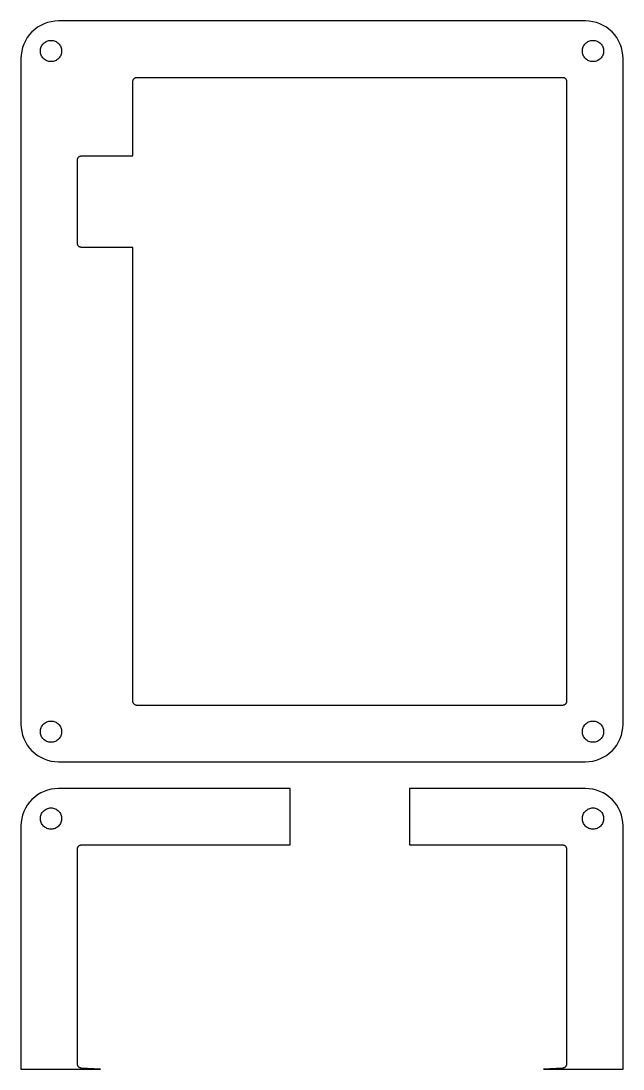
# Model space of a CAD drawing. Header units: metres. Extents: x 0 to 269, y -190 to 7.
# Drawn here: x 68 to 133.1, y -189.9 to -76.5 of the extents above; entities that cross this region are included whole.
import ezdxf

# ---------------------------------------------------------------- set-up
doc = ezdxf.new("R2010")
doc.units = ezdxf.units.M

msp = doc.modelspace()

# ---------------------------------------------------------------- linework, layer by layer
for p, q in [((70.0908, -76.9782), (69.7499, -77.1825)), ((70.4501, -76.8082), (70.0908, -76.9782)), ((70.8243, -76.6743), (70.4501, -76.8082)), ((71.2099, -76.5777), (70.8243, -76.6743)), ((71.603, -76.5194), (71.2099, -76.5777)), ((71.9988, -76.5), (71.603, -76.5194)), ((129.001, -76.5), (71.9988, -76.5)), ((129.397, -76.5194), (129.001, -76.5)), ((129.79, -76.5777), (129.397, -76.5194)), ((130.176, -76.6743), (129.79, -76.5777)), ((130.55, -76.8082), (130.176, -76.6743)), ((130.909, -76.9782), (130.55, -76.8082)), ((131.25, -77.1825), (130.909, -76.9782)), ((68.8693, -77.9807), (68.6325, -78.2999)), ((69.1362, -77.6862), (68.8693, -77.9807)), ((69.4307, -77.4193), (69.1362, -77.6862)), ((69.7499, -77.1825), (69.4307, -77.4193)), ((131.569, -77.4193), (131.25, -77.1825)), ((131.864, -77.6862), (131.569, -77.4193)), ((132.131, -77.9807), (131.864, -77.6862)), ((132.368, -78.2999), (132.131, -77.9807)), ((68.1243, -79.3743), (68.0278, -79.7599)), ((68.2582, -79.0001), (68.1243, -79.3743)), ((68.4282, -78.6408), (68.2582, -79.0001)), ((68.6325, -78.2999), (68.4282, -78.6408)), ((70.0996, -79.4161), (70.1376, -79.3099)), ((70.1376, -79.3099), (70.1858, -79.2079)), ((70.1858, -79.2079), (70.2439, -79.1111)), ((70.2439, -79.1111), (70.3111, -79.0205)), ((70.3111, -79.0205), (70.3869, -78.9369)), ((70.3869, -78.9369), (70.4705, -78.8611)), ((70.4705, -78.8611), (70.5611, -78.7939)), ((70.5611, -78.7939), (70.658, -78.7358)), ((70.658, -78.7358), (70.7599, -78.6876)), ((70.7599, -78.6876), (70.8661, -78.6496)), ((70.8661, -78.6496), (70.9758, -78.6221)), ((70.9758, -78.6221), (71.0872, -78.6056)), ((71.0872, -78.6056), (71.2, -78.6001)), ((71.2, -78.6001), (71.3128, -78.6056)), ((71.3128, -78.6056), (71.4242, -78.6221)), ((71.4242, -78.6221), (71.5339, -78.6496)), ((71.5339, -78.6496), (71.6401, -78.6876)), ((71.6401, -78.6876), (71.7421, -78.7358)), ((71.7421, -78.7358), (71.8389, -78.7939)), ((71.8389, -78.7939), (71.9296, -78.8611)), ((71.9296, -78.8611), (72.0131, -78.9368)), ((72.0131, -78.9368), (72.089, -79.0205)), ((72.089, -79.0205), (72.1561, -79.1111)), ((72.1561, -79.1111), (72.2142, -79.208)), ((72.2142, -79.208), (72.2624, -79.3099)), ((72.2624, -79.3099), (72.3004, -79.4161)), ((128.7, -79.4161), (128.738, -79.3099)), ((128.738, -79.3099), (128.786, -79.208)), ((128.786, -79.208), (128.844, -79.1111)), ((128.844, -79.1111), (128.911, -79.0205)), ((128.911, -79.0205), (128.987, -78.9368)), ((128.987, -78.9368), (129.07, -78.8611)), ((129.07, -78.8611), (129.161, -78.7939)), ((129.161, -78.7939), (129.258, -78.7358)), ((129.258, -78.7358), (129.36, -78.6876)), ((129.36, -78.6876), (129.466, -78.6496)), ((129.466, -78.6496), (129.576, -78.6221)), ((129.576, -78.6221), (129.687, -78.6056)), ((129.687, -78.6056), (129.8, -78.6001)), ((129.8, -78.6001), (129.913, -78.6056)), ((129.913, -78.6056), (130.024, -78.6221)), ((130.024, -78.6221), (130.134, -78.6496)), ((130.134, -78.6496), (130.24, -78.6876)), ((130.24, -78.6876), (130.342, -78.7358)), ((130.342, -78.7358), (130.439, -78.7939)), ((130.439, -78.7939), (130.529, -78.8611)), ((130.529, -78.8611), (130.613, -78.9369)), ((130.613, -78.9369), (130.689, -79.0205)), ((130.689, -79.0205), (130.756, -79.1111)), ((130.756, -79.1111), (130.814, -79.2079)), ((130.814, -79.2079), (130.862, -79.3099)), ((130.862, -79.3099), (130.9, -79.4161)), ((132.572, -78.6408), (132.368, -78.2999)), ((132.742, -79.0001), (132.572, -78.6408)), ((132.876, -79.3743), (132.742, -79.0001)), ((132.972, -79.7599), (132.876, -79.3743)), ((67.9694, -80.153), (67.95, -80.5488)), ((68.0278, -79.7599), (67.9694, -80.153)), ((70.0501, -79.75), (70.0556, -79.6372)), ((70.0556, -79.8628), (70.0501, -79.75)), ((70.0556, -79.6372), (70.0721, -79.5258)), ((70.0721, -79.9742), (70.0556, -79.8628)), ((70.0721, -79.5258), (70.0996, -79.4161)), ((70.0996, -80.0839), (70.0721, -79.9742)), ((70.1376, -80.19), (70.0996, -80.0839)), ((70.1858, -80.2921), (70.1376, -80.19)), ((70.2439, -80.3889), (70.1858, -80.2921)), ((70.3111, -80.4796), (70.2439, -80.3889)), ((70.3868, -80.563), (70.3111, -80.4796)), ((72.0889, -80.4796), (72.0131, -80.5631)), ((72.1561, -80.3889), (72.0889, -80.4796)), ((72.2142, -80.292), (72.1561, -80.3889)), ((72.2624, -80.19), (72.2142, -80.292)), ((72.3004, -80.0839), (72.2624, -80.19)), ((72.3004, -79.4161), (72.3279, -79.5257)), ((72.3279, -79.9742), (72.3004, -80.0839)), ((72.3279, -79.5257), (72.3444, -79.6372)), ((72.3444, -79.8628), (72.3279, -79.9742)), ((72.3444, -79.6372), (72.3499, -79.75)), ((72.3499, -79.75), (72.3444, -79.8628)), ((128.65, -79.75), (128.656, -79.6372)), ((128.656, -79.8628), (128.65, -79.75)), ((128.656, -79.6372), (128.672, -79.5257)), ((128.672, -79.9742), (128.656, -79.8628)), ((128.672, -79.5257), (128.7, -79.4161)), ((128.7, -80.0839), (128.672, -79.9742)), ((128.738, -80.19), (128.7, -80.0839)), ((128.786, -80.292), (128.738, -80.19)), ((128.844, -80.3889), (128.786, -80.292)), ((128.911, -80.4796), (128.844, -80.3889)), ((128.987, -80.5631), (128.911, -80.4796)), ((130.689, -80.4796), (130.613, -80.563)), ((130.756, -80.3889), (130.689, -80.4796)), ((130.814, -80.2921), (130.756, -80.3889)), ((130.862, -80.19), (130.814, -80.2921)), ((130.9, -80.0839), (130.862, -80.19)), ((130.9, -79.4161), (130.928, -79.5258)), ((130.928, -79.9742), (130.9, -80.0839)), ((130.928, -79.5258), (130.944, -79.6372)), ((130.944, -79.8628), (130.928, -79.9742)), ((130.944, -79.6372), (130.95, -79.75)), ((130.95, -79.75), (130.944, -79.8628)), ((133.031, -80.153), (132.972, -79.7599)), ((133.05, -80.5488), (133.031, -80.153)), ((67.95, -80.5488), (67.95, -152.601)), ((70.4705, -80.6389), (70.3868, -80.563)), ((70.5611, -80.7061), (70.4705, -80.6389)), ((70.658, -80.7642), (70.5611, -80.7061)), ((70.7599, -80.8124), (70.658, -80.7642)), ((70.8661, -80.8504), (70.7599, -80.8124)), ((70.9758, -80.8779), (70.8661, -80.8504)), ((71.0872, -80.8944), (70.9758, -80.8779)), ((71.2, -80.8999), (71.0872, -80.8944)), ((71.3128, -80.8944), (71.2, -80.8999)), ((71.4243, -80.8779), (71.3128, -80.8944)), ((71.5339, -80.8504), (71.4243, -80.8779)), ((71.6401, -80.8124), (71.5339, -80.8504)), ((71.742, -80.7642), (71.6401, -80.8124)), ((71.8389, -80.7061), (71.742, -80.7642)), ((71.9296, -80.6389), (71.8389, -80.7061)), ((72.0131, -80.5631), (71.9296, -80.6389)), ((129.07, -80.6389), (128.987, -80.5631)), ((129.161, -80.7061), (129.07, -80.6389)), ((129.258, -80.7642), (129.161, -80.7061)), ((129.36, -80.8124), (129.258, -80.7642)), ((129.466, -80.8504), (129.36, -80.8124)), ((129.576, -80.8779), (129.466, -80.8504)), ((129.687, -80.8944), (129.576, -80.8779)), ((129.8, -80.8999), (129.687, -80.8944)), ((129.913, -80.8944), (129.8, -80.8999)), ((130.024, -80.8779), (129.913, -80.8944)), ((130.134, -80.8504), (130.024, -80.8779)), ((130.24, -80.8124), (130.134, -80.8504)), ((130.342, -80.7642), (130.24, -80.8124)), ((130.439, -80.7061), (130.342, -80.7642)), ((130.529, -80.6389), (130.439, -80.7061)), ((130.613, -80.563), (130.529, -80.6389)), ((133.05, -152.601), (133.05, -80.5488)), ((80.1259, -82.8), (80.1522, -82.7645)), ((80.1522, -82.7645), (80.1819, -82.7318)), ((80.1819, -82.7318), (80.2145, -82.7022)), ((80.2145, -82.7022), (80.25, -82.6759)), ((80.25, -82.6759), (80.288, -82.6531)), ((80.288, -82.6531), (80.3278, -82.6343)), ((80.3278, -82.6343), (80.3693, -82.6194)), ((80.3693, -82.6194), (80.4123, -82.6087)), ((80.4123, -82.6087), (80.4558, -82.6022)), ((80.4558, -82.6022), (80.5012, -82.6)), ((80.5012, -82.6), (126.499, -82.6)), ((126.499, -82.6), (126.544, -82.6022)), ((126.544, -82.6022), (126.588, -82.6087)), ((126.588, -82.6087), (126.631, -82.6194)), ((126.631, -82.6194), (126.672, -82.6343)), ((126.672, -82.6343), (126.712, -82.6531)), ((126.712, -82.6531), (126.75, -82.6759)), ((126.75, -82.6759), (126.785, -82.7022)), ((126.785, -82.7022), (126.818, -82.7318)), ((126.818, -82.7318), (126.848, -82.7645)), ((126.848, -82.7645), (126.874, -82.8)), ((80.05, -83.0512), (80.0522, -83.0058)), ((80.05, -91.1), (80.05, -83.0512)), ((80.0522, -83.0058), (80.0587, -82.9623)), ((80.0587, -82.9623), (80.0695, -82.9193)), ((80.0695, -82.9193), (80.0843, -82.8778)), ((80.0843, -82.8778), (80.1031, -82.838)), ((80.1031, -82.838), (80.1259, -82.8)), ((126.874, -82.8), (126.897, -82.838)), ((126.897, -82.838), (126.916, -82.8778)), ((126.916, -82.8778), (126.931, -82.9193)), ((126.931, -82.9193), (126.941, -82.9623)), ((126.941, -82.9623), (126.948, -83.0058)), ((126.948, -83.0058), (126.95, -83.0512)), ((126.95, -83.0512), (126.95, -150.099)), ((74.05, -91.5512), (74.0522, -91.5058)), ((74.05, -100.549), (74.05, -91.5512)), ((74.0522, -91.5058), (74.0587, -91.4623)), ((74.0587, -91.4623), (74.0695, -91.4193)), ((74.0695, -91.4193), (74.0843, -91.3778)), ((74.0843, -91.3778), (74.1031, -91.338)), ((74.1031, -91.338), (74.1259, -91.3)), ((74.1259, -91.3), (74.1522, -91.2645)), ((74.1522, -91.2645), (74.1819, -91.2318)), ((74.1819, -91.2318), (74.2145, -91.2022)), ((74.2145, -91.2022), (74.25, -91.1759)), ((74.25, -91.1759), (74.288, -91.1531)), ((74.288, -91.1531), (74.3278, -91.1343)), ((74.3278, -91.1343), (74.3693, -91.1194)), ((74.3693, -91.1194), (74.4123, -91.1087)), ((74.4123, -91.1087), (74.4558, -91.1022)), ((74.4558, -91.1022), (74.5012, -91.1)), ((74.5012, -91.1), (80.05, -91.1)), ((74.0522, -100.594), (74.05, -100.549)), ((74.0587, -100.638), (74.0522, -100.594)), ((74.0695, -100.681), (74.0587, -100.638)), ((74.0843, -100.722), (74.0695, -100.681)), ((74.1031, -100.762), (74.0843, -100.722)), ((74.1259, -100.8), (74.1031, -100.762)), ((74.1522, -100.835), (74.1259, -100.8)), ((74.1819, -100.868), (74.1522, -100.835)), ((74.2145, -100.898), (74.1819, -100.868)), ((74.25, -100.924), (74.2145, -100.898)), ((74.288, -100.947), (74.25, -100.924)), ((74.3278, -100.966), (74.288, -100.947)), ((74.3693, -100.981), (74.3278, -100.966)), ((74.4123, -100.991), (74.3693, -100.981)), ((74.4558, -100.998), (74.4123, -100.991)), ((74.5012, -101), (74.4558, -100.998)), ((80.05, -101), (74.5012, -101)), ((80.05, -150.099), (80.05, -101)), ((80.0522, -150.144), (80.05, -150.099)), ((80.0587, -150.188), (80.0522, -150.144)), ((80.0695, -150.231), (80.0587, -150.188)), ((80.0843, -150.272), (80.0695, -150.231)), ((80.1031, -150.312), (80.0843, -150.272)), ((80.1259, -150.35), (80.1031, -150.312)), ((80.1522, -150.385), (80.1259, -150.35)), ((80.1819, -150.418), (80.1522, -150.385)), ((80.2145, -150.448), (80.1819, -150.418)), ((80.25, -150.474), (80.2145, -150.448)), ((80.288, -150.497), (80.25, -150.474)), ((80.3278, -150.516), (80.288, -150.497)), ((80.3693, -150.531), (80.3278, -150.516)), ((80.4123, -150.541), (80.3693, -150.531)), ((80.4558, -150.548), (80.4123, -150.541)), ((80.5012, -150.55), (80.4558, -150.548)), ((126.499, -150.55), (80.5012, -150.55)), ((126.544, -150.548), (126.499, -150.55)), ((126.588, -150.541), (126.544, -150.548)), ((126.631, -150.531), (126.588, -150.541)), ((126.672, -150.516), (126.631, -150.531)), ((126.712, -150.497), (126.672, -150.516)), ((126.75, -150.474), (126.712, -150.497)), ((126.785, -150.448), (126.75, -150.474)), ((126.818, -150.418), (126.785, -150.448)), ((126.848, -150.385), (126.818, -150.418)), ((126.874, -150.35), (126.848, -150.385)), ((126.897, -150.312), (126.874, -150.35)), ((126.916, -150.272), (126.897, -150.312)), ((126.931, -150.231), (126.916, -150.272)), ((126.941, -150.188), (126.931, -150.231)), ((126.948, -150.144), (126.941, -150.188)), ((126.95, -150.099), (126.948, -150.144)), ((67.95, -152.601), (67.9694, -152.997)), ((67.9694, -152.997), (68.0278, -153.39)), ((70.0721, -153.176), (70.0996, -153.066)), ((70.0996, -153.066), (70.1376, -152.96)), ((70.1376, -152.96), (70.1858, -152.858)), ((70.1858, -152.858), (70.2439, -152.761)), ((70.2439, -152.761), (70.3111, -152.671)), ((70.3111, -152.671), (70.3869, -152.587)), ((70.3869, -152.587), (70.4705, -152.511)), ((70.4705, -152.511), (70.5611, -152.444)), ((70.5611, -152.444), (70.658, -152.386)), ((70.658, -152.386), (70.7599, -152.338)), ((70.7599, -152.338), (70.8661, -152.3)), ((70.8661, -152.3), (70.9758, -152.272)), ((70.9758, -152.272), (71.0872, -152.256)), ((71.0872, -152.256), (71.2, -152.25)), ((71.2, -152.25), (71.3128, -152.256)), ((71.3128, -152.256), (71.4243, -152.272)), ((71.4243, -152.272), (71.5339, -152.3)), ((71.5339, -152.3), (71.6401, -152.338)), ((71.6401, -152.338), (71.742, -152.386)), ((71.742, -152.386), (71.8389, -152.444)), ((71.8389, -152.444), (71.9296, -152.511)), ((71.9296, -152.511), (72.0131, -152.587)), ((72.0131, -152.587), (72.089, -152.671)), ((72.089, -152.671), (72.1561, -152.761)), ((72.1561, -152.761), (72.2142, -152.858)), ((72.2142, -152.858), (72.2624, -152.96)), ((72.2624, -152.96), (72.3004, -153.066)), ((72.3004, -153.066), (72.3279, -153.176)), ((128.672, -153.176), (128.7, -153.066)), ((128.7, -153.066), (128.738, -152.96)), ((128.738, -152.96), (128.786, -152.858)), ((128.786, -152.858), (128.844, -152.761)), ((128.844, -152.761), (128.911, -152.671)), ((128.911, -152.671), (128.987, -152.587)), ((128.987, -152.587), (129.07, -152.511)), ((129.07, -152.511), (129.161, -152.444)), ((129.161, -152.444), (129.258, -152.386)), ((129.258, -152.386), (129.36, -152.338)), ((129.36, -152.338), (129.466, -152.3)), ((129.466, -152.3), (129.576, -152.272)), ((129.576, -152.272), (129.687, -152.256)), ((129.687, -152.256), (129.8, -152.25)), ((129.8, -152.25), (129.913, -152.256)), ((129.913, -152.256), (130.024, -152.272)), ((130.024, -152.272), (130.134, -152.3)), ((130.134, -152.3), (130.24, -152.338)), ((130.24, -152.338), (130.342, -152.386)), ((130.342, -152.386), (130.439, -152.444)), ((130.439, -152.444), (130.529, -152.511)), ((130.529, -152.511), (130.613, -152.587)), ((130.613, -152.587), (130.689, -152.671)), ((130.689, -152.671), (130.756, -152.761)), ((130.756, -152.761), (130.814, -152.858)), ((130.814, -152.858), (130.862, -152.96)), ((130.862, -152.96), (130.9, -153.066)), ((130.9, -153.066), (130.928, -153.176)), ((132.972, -153.39), (133.031, -152.997)), ((133.031, -152.997), (133.05, -152.601)), ((68.0278, -153.39), (68.1243, -153.776)), ((68.1243, -153.776), (68.2582, -154.15)), ((68.2582, -154.15), (68.4282, -154.509)), ((70.0501, -153.4), (70.0556, -153.287)), ((70.0556, -153.513), (70.0501, -153.4)), ((70.0556, -153.287), (70.0721, -153.176)), ((70.0721, -153.624), (70.0556, -153.513)), ((70.0996, -153.734), (70.0721, -153.624)), ((70.1376, -153.84), (70.0996, -153.734)), ((70.1858, -153.942), (70.1376, -153.84)), ((70.2439, -154.039), (70.1858, -153.942)), ((70.3111, -154.129), (70.2439, -154.039)), ((70.3869, -154.213), (70.3111, -154.129)), ((70.4705, -154.289), (70.3869, -154.213)), ((72.0131, -154.213), (71.9296, -154.289)), ((72.089, -154.129), (72.0131, -154.213)), ((72.1561, -154.039), (72.089, -154.129)), ((72.2142, -153.942), (72.1561, -154.039)), ((72.2624, -153.84), (72.2142, -153.942)), ((72.3004, -153.734), (72.2624, -153.84)), ((72.3279, -153.624), (72.3004, -153.734)), ((72.3279, -153.176), (72.3444, -153.287)), ((72.3444, -153.513), (72.3279, -153.624)), ((72.3444, -153.287), (72.3499, -153.4)), ((72.3499, -153.4), (72.3444, -153.513)), ((128.65, -153.4), (128.656, -153.287)), ((128.656, -153.513), (128.65, -153.4)), ((128.656, -153.287), (128.672, -153.176)), ((128.672, -153.624), (128.656, -153.513)), ((128.7, -153.734), (128.672, -153.624)), ((128.738, -153.84), (128.7, -153.734)), ((128.786, -153.942), (128.738, -153.84)), ((128.844, -154.039), (128.786, -153.942)), ((128.911, -154.129), (128.844, -154.039)), ((128.987, -154.213), (128.911, -154.129)), ((129.07, -154.289), (128.987, -154.213)), ((130.613, -154.213), (130.529, -154.289)), ((130.689, -154.129), (130.613, -154.213)), ((130.756, -154.039), (130.689, -154.129)), ((130.814, -153.942), (130.756, -154.039)), ((130.862, -153.84), (130.814, -153.942)), ((130.9, -153.734), (130.862, -153.84)), ((130.928, -153.624), (130.9, -153.734)), ((130.928, -153.176), (130.944, -153.287)), ((130.944, -153.513), (130.928, -153.624)), ((130.944, -153.287), (130.95, -153.4)), ((130.95, -153.4), (130.944, -153.513)), ((132.572, -154.509), (132.742, -154.15)), ((132.742, -154.15), (132.876, -153.776)), ((132.876, -153.776), (132.972, -153.39)), ((68.4282, -154.509), (68.6325, -154.85)), ((68.6325, -154.85), (68.8693, -155.169)), ((68.8693, -155.169), (69.1362, -155.464)), ((70.5611, -154.356), (70.4705, -154.289)), ((70.658, -154.414), (70.5611, -154.356)), ((70.7599, -154.462), (70.658, -154.414)), ((70.8661, -154.5), (70.7599, -154.462)), ((70.9758, -154.528), (70.8661, -154.5)), ((71.0872, -154.544), (70.9758, -154.528)), ((71.2, -154.55), (71.0872, -154.544)), ((71.3128, -154.544), (71.2, -154.55)), ((71.4242, -154.528), (71.3128, -154.544)), ((71.5339, -154.5), (71.4242, -154.528)), ((71.6401, -154.462), (71.5339, -154.5)), ((71.7421, -154.414), (71.6401, -154.462)), ((71.8389, -154.356), (71.7421, -154.414)), ((71.9296, -154.289), (71.8389, -154.356)), ((129.161, -154.356), (129.07, -154.289)), ((129.258, -154.414), (129.161, -154.356)), ((129.36, -154.462), (129.258, -154.414)), ((129.466, -154.5), (129.36, -154.462)), ((129.576, -154.528), (129.466, -154.5)), ((129.687, -154.544), (129.576, -154.528)), ((129.8, -154.55), (129.687, -154.544)), ((129.913, -154.544), (129.8, -154.55)), ((130.024, -154.528), (129.913, -154.544)), ((130.134, -154.5), (130.024, -154.528)), ((130.24, -154.462), (130.134, -154.5)), ((130.342, -154.414), (130.24, -154.462)), ((130.439, -154.356), (130.342, -154.414)), ((130.529, -154.289), (130.439, -154.356)), ((131.864, -155.464), (132.131, -155.169)), ((132.131, -155.169), (132.368, -154.85)), ((132.368, -154.85), (132.572, -154.509)), ((69.1362, -155.464), (69.4307, -155.731)), ((69.4307, -155.731), (69.7499, -155.967)), ((69.7499, -155.967), (70.0908, -156.172)), ((70.0908, -156.172), (70.4501, -156.342)), ((70.4501, -156.342), (70.8243, -156.476)), ((70.8243, -156.476), (71.2099, -156.572)), ((129.79, -156.572), (130.176, -156.476)), ((130.176, -156.476), (130.55, -156.342)), ((130.55, -156.342), (130.909, -156.172)), ((130.909, -156.172), (131.25, -155.967)), ((131.25, -155.967), (131.569, -155.731)), ((131.569, -155.731), (131.864, -155.464)), ((71.2099, -156.572), (71.603, -156.631)), ((71.603, -156.631), (71.9988, -156.65)), ((71.9988, -156.65), (129.001, -156.65)), ((129.001, -156.65), (129.397, -156.631)), ((129.397, -156.631), (129.79, -156.572)), ((70.4501, -159.858), (70.0908, -160.028)), ((70.8243, -159.724), (70.4501, -159.858)), ((71.2099, -159.628), (70.8243, -159.724)), ((71.603, -159.569), (71.2099, -159.628)), ((71.9988, -159.55), (71.603, -159.569)), ((97.05, -159.55), (71.9988, -159.55)), ((97.05, -165.65), (97.05, -159.55)), ((129.001, -159.55), (109.95, -159.55)), ((109.95, -159.55), (109.95, -165.65)), ((129.397, -159.569), (129.001, -159.55)), ((129.79, -159.628), (129.397, -159.569)), ((130.176, -159.724), (129.79, -159.628)), ((130.55, -159.858), (130.176, -159.724)), ((130.909, -160.028), (130.55, -159.858)), ((69.1362, -160.736), (68.8693, -161.031)), ((69.4307, -160.469), (69.1362, -160.736)), ((69.7499, -160.232), (69.4307, -160.469)), ((70.0908, -160.028), (69.7499, -160.232)), ((131.25, -160.232), (130.909, -160.028)), ((131.569, -160.469), (131.25, -160.232)), ((131.864, -160.736), (131.569, -160.469)), ((132.131, -161.031), (131.864, -160.736)), ((68.2582, -162.05), (68.1243, -162.424)), ((68.4282, -161.691), (68.2582, -162.05)), ((68.6325, -161.35), (68.4282, -161.691)), ((68.8693, -161.031), (68.6325, -161.35)), ((70.1858, -162.258), (70.2439, -162.161)), ((70.2439, -162.161), (70.3111, -162.071)), ((70.3111, -162.071), (70.3869, -161.987)), ((70.3869, -161.987), (70.4705, -161.911)), ((70.4705, -161.911), (70.5611, -161.844)), ((70.5611, -161.844), (70.658, -161.786)), ((70.658, -161.786), (70.7599, -161.738)), ((70.7599, -161.738), (70.8661, -161.7)), ((70.8661, -161.7), (70.9758, -161.672)), ((70.9758, -161.672), (71.0872, -161.656)), ((71.0872, -161.656), (71.2, -161.65)), ((71.2, -161.65), (71.3128, -161.656)), ((71.3128, -161.656), (71.4242, -161.672)), ((71.4242, -161.672), (71.5339, -161.7)), ((71.5339, -161.7), (71.6401, -161.738)), ((71.6401, -161.738), (71.7421, -161.786)), ((71.7421, -161.786), (71.8389, -161.844)), ((71.8389, -161.844), (71.9296, -161.911)), ((71.9296, -161.911), (72.0131, -161.987)), ((72.0131, -161.987), (72.089, -162.071)), ((72.089, -162.071), (72.1561, -162.161)), ((72.1561, -162.161), (72.2142, -162.258)), ((128.786, -162.258), (128.844, -162.161)), ((128.844, -162.161), (128.911, -162.071)), ((128.911, -162.071), (128.987, -161.987)), ((128.987, -161.987), (129.07, -161.911)), ((129.07, -161.911), (129.161, -161.844)), ((129.161, -161.844), (129.258, -161.786)), ((129.258, -161.786), (129.36, -161.738)), ((129.36, -161.738), (129.466, -161.7)), ((129.466, -161.7), (129.576, -161.672)), ((129.576, -161.672), (129.687, -161.656)), ((129.687, -161.656), (129.8, -161.65)), ((129.8, -161.65), (129.913, -161.656)), ((129.913, -161.656), (130.024, -161.672)), ((130.024, -161.672), (130.134, -161.7)), ((130.134, -161.7), (130.24, -161.738)), ((130.24, -161.738), (130.342, -161.786)), ((130.342, -161.786), (130.439, -161.844)), ((130.439, -161.844), (130.529, -161.911)), ((130.529, -161.911), (130.613, -161.987)), ((130.613, -161.987), (130.689, -162.071)), ((130.689, -162.071), (130.756, -162.161)), ((130.756, -162.161), (130.814, -162.258)), ((132.368, -161.35), (132.131, -161.031)), ((132.572, -161.691), (132.368, -161.35)), ((132.742, -162.05), (132.572, -161.691)), ((132.876, -162.424), (132.742, -162.05)), ((67.9694, -163.203), (67.95, -163.599)), ((68.0278, -162.81), (67.9694, -163.203)), ((68.1243, -162.424), (68.0278, -162.81)), ((70.0501, -162.8), (70.0556, -162.687)), ((70.0556, -162.913), (70.0501, -162.8)), ((70.0556, -162.687), (70.0721, -162.576)), ((70.0721, -163.024), (70.0556, -162.913)), ((70.0721, -162.576), (70.0996, -162.466)), ((70.0996, -163.134), (70.0721, -163.024)), ((70.0996, -162.466), (70.1376, -162.36)), ((70.1376, -163.24), (70.0996, -163.134)), ((70.1376, -162.36), (70.1858, -162.258)), ((70.1858, -163.342), (70.1376, -163.24)), ((72.2142, -162.258), (72.2624, -162.36)), ((72.2624, -163.24), (72.2142, -163.342)), ((72.2624, -162.36), (72.3004, -162.466)), ((72.3004, -163.134), (72.2624, -163.24)), ((72.3004, -162.466), (72.3279, -162.576)), ((72.3279, -163.024), (72.3004, -163.134)), ((72.3279, -162.576), (72.3444, -162.687)), ((72.3444, -162.913), (72.3279, -163.024)), ((72.3444, -162.687), (72.3499, -162.8)), ((72.3499, -162.8), (72.3444, -162.913)), ((128.65, -162.8), (128.656, -162.687)), ((128.656, -162.913), (128.65, -162.8)), ((128.656, -162.687), (128.672, -162.576)), ((128.672, -163.024), (128.656, -162.913)), ((128.672, -162.576), (128.7, -162.466)), ((128.7, -163.134), (128.672, -163.024)), ((128.7, -162.466), (128.738, -162.36)), ((128.738, -163.24), (128.7, -163.134)), ((128.738, -162.36), (128.786, -162.258)), ((128.786, -163.342), (128.738, -163.24)), ((130.814, -162.258), (130.862, -162.36)), ((130.862, -163.24), (130.814, -163.342)), ((130.862, -162.36), (130.9, -162.466)), ((130.9, -163.134), (130.862, -163.24)), ((130.9, -162.466), (130.928, -162.576)), ((130.928, -163.024), (130.9, -163.134)), ((130.928, -162.576), (130.944, -162.687)), ((130.944, -162.913), (130.928, -163.024)), ((130.944, -162.687), (130.95, -162.8)), ((130.95, -162.8), (130.944, -162.913)), ((132.972, -162.81), (132.876, -162.424)), ((133.031, -163.203), (132.972, -162.81)), ((133.05, -163.599), (133.031, -163.203)), ((67.95, -163.599), (67.95, -189.9)), ((70.2439, -163.439), (70.1858, -163.342)), ((70.3111, -163.53), (70.2439, -163.439)), ((70.3868, -163.613), (70.3111, -163.53)), ((70.4705, -163.689), (70.3868, -163.613)), ((70.5611, -163.756), (70.4705, -163.689)), ((70.658, -163.814), (70.5611, -163.756)), ((70.7599, -163.862), (70.658, -163.814)), ((70.8661, -163.9), (70.7599, -163.862)), ((70.9758, -163.928), (70.8661, -163.9)), ((71.0872, -163.944), (70.9758, -163.928)), ((71.2, -163.95), (71.0872, -163.944)), ((71.3128, -163.944), (71.2, -163.95)), ((71.4243, -163.928), (71.3128, -163.944)), ((71.5339, -163.9), (71.4243, -163.928)), ((71.6401, -163.862), (71.5339, -163.9)), ((71.742, -163.814), (71.6401, -163.862)), ((71.8389, -163.756), (71.742, -163.814)), ((71.9296, -163.689), (71.8389, -163.756)), ((72.0131, -163.613), (71.9296, -163.689)), ((72.0889, -163.53), (72.0131, -163.613)), ((72.1561, -163.439), (72.0889, -163.53)), ((72.2142, -163.342), (72.1561, -163.439)), ((128.844, -163.439), (128.786, -163.342)), ((128.911, -163.53), (128.844, -163.439)), ((128.987, -163.613), (128.911, -163.53)), ((129.07, -163.689), (128.987, -163.613)), ((129.161, -163.756), (129.07, -163.689)), ((129.258, -163.814), (129.161, -163.756)), ((129.36, -163.862), (129.258, -163.814)), ((129.466, -163.9), (129.36, -163.862)), ((129.576, -163.928), (129.466, -163.9)), ((129.687, -163.944), (129.576, -163.928)), ((129.8, -163.95), (129.687, -163.944)), ((129.913, -163.944), (129.8, -163.95)), ((130.024, -163.928), (129.913, -163.944)), ((130.134, -163.9), (130.024, -163.928)), ((130.24, -163.862), (130.134, -163.9)), ((130.342, -163.814), (130.24, -163.862)), ((130.439, -163.756), (130.342, -163.814)), ((130.529, -163.689), (130.439, -163.756)), ((130.613, -163.613), (130.529, -163.689)), ((130.689, -163.53), (130.613, -163.613)), ((130.756, -163.439), (130.689, -163.53)), ((130.814, -163.342), (130.756, -163.439)), ((133.05, -189.9), (133.05, -163.599)), ((74.05, -166.101), (74.0522, -166.056)), ((74.05, -189.349), (74.05, -166.101)), ((74.0522, -166.056), (74.0587, -166.012)), ((74.0587, -166.012), (74.0695, -165.969)), ((74.0695, -165.969), (74.0843, -165.928)), ((74.0843, -165.928), (74.1031, -165.888)), ((74.1031, -165.888), (74.1259, -165.85)), ((74.1259, -165.85), (74.1522, -165.814)), ((74.1522, -165.814), (74.1819, -165.782)), ((74.1819, -165.782), (74.2145, -165.752)), ((74.2145, -165.752), (74.25, -165.726)), ((74.25, -165.726), (74.288, -165.703)), ((74.288, -165.703), (74.3278, -165.684)), ((74.3278, -165.684), (74.3693, -165.669)), ((74.3693, -165.669), (74.4123, -165.659)), ((74.4123, -165.659), (74.4558, -165.652)), ((74.4558, -165.652), (74.5012, -165.65)), ((74.5012, -165.65), (97.05, -165.65)), ((109.95, -165.65), (126.499, -165.65)), ((126.499, -165.65), (126.544, -165.652)), ((126.544, -165.652), (126.588, -165.659)), ((126.588, -165.659), (126.631, -165.669)), ((126.631, -165.669), (126.672, -165.684)), ((126.672, -165.684), (126.712, -165.703)), ((126.712, -165.703), (126.75, -165.726)), ((126.75, -165.726), (126.785, -165.752)), ((126.785, -165.752), (126.818, -165.782)), ((126.818, -165.782), (126.848, -165.814)), ((126.848, -165.814), (126.874, -165.85)), ((126.874, -165.85), (126.897, -165.888)), ((126.897, -165.888), (126.916, -165.928)), ((126.916, -165.928), (126.931, -165.969)), ((126.931, -165.969), (126.941, -166.012)), ((126.941, -166.012), (126.948, -166.056)), ((126.948, -166.056), (126.95, -166.101)), ((126.95, -166.101), (126.95, -189.349)), ((74.0522, -189.394), (74.05, -189.349)), ((126.95, -189.349), (126.948, -189.394)), ((67.95, -189.9), (76.5341, -189.9)), ((74.0587, -189.438), (74.0522, -189.394)), ((74.0695, -189.481), (74.0587, -189.438)), ((74.0843, -189.522), (74.0695, -189.481)), ((74.1031, -189.562), (74.0843, -189.522)), ((74.1259, -189.6), (74.1031, -189.562)), ((74.1522, -189.635), (74.1259, -189.6)), ((74.1819, -189.668), (74.1522, -189.635)), ((74.2145, -189.698), (74.1819, -189.668)), ((74.25, -189.724), (74.2145, -189.698)), ((74.288, -189.747), (74.25, -189.724)), ((74.3278, -189.766), (74.288, -189.747)), ((74.3693, -189.781), (74.3278, -189.766)), ((74.4123, -189.791), (74.3693, -189.781)), ((74.4558, -189.798), (74.4123, -189.791)), ((76.5341, -189.9), (74.4558, -189.798)), ((126.544, -189.798), (124.466, -189.9)), ((124.466, -189.9), (133.05, -189.9)), ((126.588, -189.791), (126.544, -189.798)), ((126.631, -189.781), (126.588, -189.791)), ((126.672, -189.766), (126.631, -189.781)), ((126.712, -189.747), (126.672, -189.766)), ((126.75, -189.724), (126.712, -189.747)), ((126.785, -189.698), (126.75, -189.724)), ((126.818, -189.668), (126.785, -189.698)), ((126.848, -189.635), (126.818, -189.668)), ((126.874, -189.6), (126.848, -189.635)), ((126.897, -189.562), (126.874, -189.6)), ((126.916, -189.522), (126.897, -189.562)), ((126.931, -189.481), (126.916, -189.522)), ((126.941, -189.438), (126.931, -189.481)), ((126.948, -189.394), (126.941, -189.438))]:
    msp.add_line(p, q)

doc.saveas('drawing.dxf')
